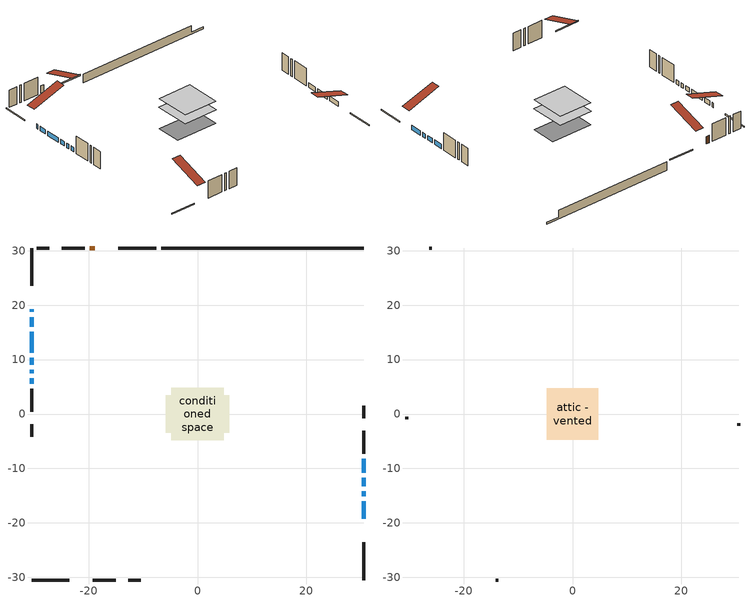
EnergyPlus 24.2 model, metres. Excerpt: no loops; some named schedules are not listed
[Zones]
conditioned space
 floor outside (Floor1 construction): -1.16,-1.16 -1.16,1.16 1.16,1.16 1.16,-1.16 z1.53
 floor adiabatic (AdiabaticFloorConstruction): -4.79,-4.79 -4.79,4.79 4.79,4.79 4.79,-4.79 z3.97
 floor foundation (Slab1 construction): -5.86,-3.43 -5.86,3.43 5.86,3.43 5.86,-3.43 z-0.91
 wall outside (RimJoist1 construction): -7.62,30.49 -14.59,30.49 / -30.49,-30.49 -23.52,-30.49 / -30.49,30.49 -30.49,23.52 / 30.49,-30.49 30.49,-23.52 z1.53:1.83
 wall outside (AdiabaticWallConstruction 1): -18.86,30.49 -19.78,30.49 z1.53:3.56
 wall outside (AdiabaticWallConstruction): 30.49,-19.24 30.49,-16.03 / -30.49,19.25 -30.49,18.74 / -30.49,17.81 -30.49,16.01 / 30.49,-15.1 30.49,-14.17 / 30.49,-13.24 30.49,-11.68 / -30.49,15.08 -30.49,11.22 / -30.49,10.29 -30.49,9.07 / -30.49,8.14 -30.49,7.46 / 30.49,-10.75 30.49,-8.26 / -30.49,6.53 -30.49,5.58 z1.53:2.75
 wall outside (Wall1 construction): -20.7,30.49 -24.93,30.49 / -19.24,-30.49 -15.02,-30.49 / -30.49,4.65 -30.49,0.43 / 30.49,-7.34 30.49,-3.11 z1.53:6.41
 wall outside (Wall3 construction): -27.24,30.49 -29.56,30.49 / -12.71,-30.49 -10.38,-30.49 / -30.49,-1.88 -30.49,-4.21 / 30.49,-0.8 30.49,1.52 z1.53:6.41
 wall foundation (FoundationWall1 construction): -6.69,30.49,-0.91 -6.69,30.49,1.53 26.77,30.49,1.53 26.77,30.49,-0.35 30.49,30.49,-0.35 30.49,30.49,-0.91
 window (WindowConstruction): 30.49,-19.24 30.49,-16.03 z1.53:2.75
 window (WindowConstruction 8): -30.49,19.24 -30.49,18.74 z1.53:2.75
 window (WindowConstruction 9): -30.49,17.81 -30.49,16.01 z1.53:2.75
 window (WindowConstruction 1): 30.49,-15.1 30.49,-14.17 z1.53:2.75
 window (WindowConstruction 2): 30.49,-13.24 30.49,-11.68 z1.53:2.75
 window (WindowConstruction 3): -30.49,15.08 -30.49,11.22 z1.53:2.75
 window (WindowConstruction 4): -30.49,10.29 -30.49,9.07 z1.53:2.75
 window (WindowConstruction 5): -30.49,8.14 -30.49,7.46 z1.53:2.75
 window (WindowConstruction 6): 30.49,-10.75 30.49,-8.27 z1.53:2.75
 window (WindowConstruction 7): -30.49,6.53 -30.49,5.58 z1.53:2.75
 door (Door): -18.87,30.49 -19.78,30.49 z1.53:3.56
 ceiling adiabatic (AdiabaticFloorConstruction): 4.79,-4.79 4.79,4.79 -4.79,4.79 -4.79,-4.79 z3.97
attic - vented
 floor to conditioned space (Floor2 construction Reversed): -4.71,-4.71 -4.71,4.71 4.71,4.71 4.71,-4.71 z6.41
 wall outside (Wall2 construction): -25.86,30.49 -26.31,30.49 / -14.09,-30.49 -13.64,-30.49 / -30.49,-0.5 -30.49,-0.95 / 30.49,-2.18 30.49,-1.73 z1.53:6.41
 roof outside (Roof1 construction): -17.94,30.49,6.41 -17.94,21.32,9.46 -15.52,21.32,9.46 -15.52,30.49,6.41; -20.17,-30.49,6.41 -20.17,-21.32,9.46 -22.59,-21.32,9.46 -22.59,-30.49,6.41; -30.49,20.17,6.41 -21.32,20.17,9.46 -21.32,22.59,9.46 -30.49,22.59,6.41; 30.49,-20.17,6.41 21.32,-20.17,9.46 21.32,-22.59,9.46 30.49,-22.59,6.41
[Building]
Building 1: Terrain=Suburbs
[Site:Location]
Moose Jaw CS_SK: Latitude {deg}=50.33; Longitude {deg}=-105.54; Time Zone {hr}=-6; Elevation {m}=577; Keep Site Location Information=Yes
[Site:GroundTemperature:Shallow]
-1.16478, -3.46141, -3.64533, -2.55546, 1.81975, 6.17459, 9.95, 12.3416, 12.5448, 10.5996, 6.92049, 2.69924
[Site:WaterMainsTemperature]
Calculation Method=Schedule; Temperature Schedule=mains temperature schedule
[Material] Roughness=Rough; Thermal Absorptance=0.9
Name | Thickness {m} | Conductivity {W/m-K} | Density {kg/m3} | Specific Heat {J/kg-K} | Solar Absorptance | Visible Absorptance
asphalt or fiberglass shingles | 0.00635 | 0.162714 | 1121.4 | 1465.45 | 0.84 | 0.84
ceiling loosefill ins | 0.0846667 | 0.0480833 | 16.02 | 1046.75 | 0.7 | 0.7
ceiling stud and cavity | 0.1397 | 0.084762 | 65.682 | 1177.47 | 0.7 | 0.7
concrete 4.0 in. | 0.1016 | 1.803125 | 2242.8 | 837.4 | 0.7 | 0.7
concrete 8.0 in. | 0.2032 | 1.803125 | 2242.8 | 837.4 | 0.7 | 0.7
door material | 0.04445 | 0.0639163 | 512.64 | 1214.23 | 0.7 | 0.7
exterior vertical ins | 0.0686768 | 0.029427 | 32.04 | 1214.23 | 0.7 | 0.7
floor covering | 0.0127 | 0.0433444 | 54.468 | 1339.84 | 0.6 | 0.6
floor rigid ins; rim joist rigid ins; wall rigid ins | 0.051816 | 0.029427 | 32.04 | 1214.23 | 0.7 | 0.7
floor rigid ins 1; wall rigid ins 1 | 0.512978 | 0.029427 | 32.04 | 1214.23 | 0.7 | 0.7
floor stud and cavity | 0.1397 | 0.103818 | 92.3553 | 1139.71 | 0.7 | 0.7
floor stud and cavity 1 | 0.1397 | 1.75129 | 37.0049 | 1207.88 | 0.7 | 0.7
furniture material conditioned space 1 | 0.1524 | 0.115458 | 640.8 | 1214.23 | 0.6 | 0.6
gypsum board | 0.0127 | 0.160291 | 801 | 837.4 | 0.6 | 0.6
gypsum board 1 | 0.0127 | 0.160291 | 801 | 837.4 | 0.7 | 0.7
osb sheathing 0.5 in. | 0.0127 | 0.115458 | 512.64 | 1214.23 | 0.7 | 0.7
osb sheathing 0.75 in. | 0.01905 | 0.115458 | 512.64 | 1214.23 | 0.7 | 0.7
osb sheathing 2.0 in. | 0.0508 | 0.115458 | 512.64 | 1214.23 | 0.7 | 0.7
rim joist stud and cavity | 0.0508 | 0.0440068 | 125.044 | 1163.47 | 0.6 | 0.6
wall stud and cavity | 0.1397 | 0.215013 | 139.0536 | 1170.24 | 0.7 | 0.7
wall stud and cavity 1 | 0.0889 | 6.1454 | 50.32683 | 1063.81 | 0.6 | 0.6
wall stud and cavity 2 | 0.1397 | 0.270242 | 139.0536 | 1170.24 | 0.7 | 0.7
wall stud and cavity 3 | 0.0889 | 0.380278 | 52.3479 | 1209.89 | 0.7 | 0.7
wall stud and cavity 4 | 0.0889 | 0.391764 | 83.0341 | 1211.67 | 0.7 | 0.7
wood siding | 0.0254 | 0.102417 | 544.68 | 1172.36 | 0 | 0
wood siding 1 | 0.00254 | 0.102417 | 544.68 | 1172.36 | 0 | 0
wood siding 2; wood siding 3; wood siding 4 | 0.0254 | 0.102417 | 544.68 | 1172.36 | 0.7 | 0.7
[WindowMaterial:SimpleGlazingSystem]
Name | U-Factor {W/m2-K} | Solar Heat Gain Coefficient
WindowMaterial | 2.906 | 0.61
WindowMaterial 1 | 2.93325 | 0.65
WindowMaterial 2 | 2.918492 | 0.67
WindowMaterial 3 | 2.87818 | 0.7
WindowMaterial 4 | 2.92587 | 0.66
WindowMaterial 5 | 2.95029 | 0.64
WindowMaterial 6 | 2.938365 | 0.65
WindowMaterial 7 | 2.94518 | 0.64
WindowMaterial 8 | 2.969594 | 0.62
WindowMaterial 9 | 2.93155 | 0.66
[Construction]
AdiabaticFloorConstruction: floor stud and cavity 1, floor rigid ins 1, osb sheathing 0.75 in., floor covering
AdiabaticWallConstruction: wood siding 3, wall rigid ins 1, wall stud and cavity 3, gypsum board
AdiabaticWallConstruction 1: wood siding 4, wall rigid ins 1, wall stud and cavity 3, gypsum board
Door: door material
Floor1 construction: floor stud and cavity, floor rigid ins, osb sheathing 0.75 in., floor covering
Floor2 construction Reversed: gypsum board, ceiling stud and cavity, ceiling loosefill ins
FoundationWall1 construction: concrete 8.0 in., gypsum board 1
furniture construction conditioned space 1: furniture material conditioned space 1
PartitionWallConstruction: gypsum board, wall stud and cavity 4, gypsum board
RimJoist1 construction: wood siding 2, rim joist rigid ins, osb sheathing 2.0 in., rim joist stud and cavity
Roof1 construction: asphalt or fiberglass shingles
Slab1 construction: concrete 4.0 in.
Wall1 construction: wood siding, wall rigid ins, osb sheathing 0.5 in., wall stud and cavity, gypsum board
Wall2 construction: wood siding 1, wall stud and cavity 1
Wall3 construction: wood siding, wall rigid ins, osb sheathing 0.5 in., wall stud and cavity 2, gypsum board
WindowConstruction: WindowMaterial
WindowConstruction 1: WindowMaterial 1
WindowConstruction 2: WindowMaterial 2
WindowConstruction 3: WindowMaterial 3
WindowConstruction 4: WindowMaterial 4
WindowConstruction 5: WindowMaterial 5
WindowConstruction 6: WindowMaterial 6
WindowConstruction 7: WindowMaterial 7
WindowConstruction 8: WindowMaterial 8
WindowConstruction 9: WindowMaterial 9
[Zone] Multiplier=1; Part of Total Floor Area=Yes
Name | Volume {m3}
attic - vented | 44.0434
conditioned space | 431
[Space]
Name | Zone | Volume {m3}
attic - vented 1 | attic - vented | 44.0434
conditioned space 1 | conditioned space | 431
[ZoneInfiltration:EffectiveLeakageArea]
infil attic - vented 1: Zone or Space=attic - vented 1; Schedule=Always On Discrete; Effective Air Leakage Area {cm2}=2957.33; Stack Coefficient=0.000551778; Wind Coefficient=1.58709e-05
[ZoneMixing]
whole house fan mix: Zone or Space=attic - vented; Schedule=Always On Continuous; Design Flow Rate Calculation Method=Flow/Zone; Design Flow Rate {m3/s}=0; Source Zone or Space=conditioned space
[SurfaceProperty:ExposedFoundationPerimeter]
Slab1: Exposed Perimeter Calculation Method=TotalExposedPerimeter; Total Exposed Perimeter {m}=37.18
[InternalMass] Zone or ZoneList=conditioned space; Space or SpaceList=conditioned space 1
Name | Construction | Surface Area {m2}
furniture mass conditioned space 1 | furniture construction conditioned space 1 | 71.1032
partition wall mass | PartitionWallConstruction | 177.758
[Lights]
interior lighting: Zone or ZoneList or Space or SpaceList=conditioned space 1; Schedule=interior lighting schedule; Design Level Calculation Method=LightingLevel; Lighting Level {W}=343.2; Return Air Fraction=0; Fraction Radiant=0.6; Fraction Visible=0.2; Fraction Replaceable=1
[People]
occupants: Zone or ZoneList or Space or SpaceList=conditioned space 1; Number of People Schedule=occupants schedule; Number of People Calculation Method=People; Number of People=3; Fraction Radiant=0.314171; Sensible Heat Fraction=0.56303; Activity Level Schedule=occupants activity schedule; Carbon Dioxide Generation Rate {m3/s-W}=0; Enable ASHRAE 55 Comfort Warnings=No; Mean Radiant Temperature Calculation Type=EnclosureAveraged
[ElectricEquipment] Zone or ZoneList or Space or SpaceList=conditioned space 1; Design Level Calculation Method=EquipmentLevel
Name | Schedule | Design Level {W} | Fraction Latent | Fraction Radiant | Fraction Lost
clothes dryer | clothes dryer schedule | 140.772 | 0.015 | 0.081 | 0.85
clothes washer | clothes washer schedule | 32.1985 | 0.03 | 0.162 | 0.7
cooking range | cooking range schedule | 215.147 | 0.08 | 0.432 | 0.2
dishwasher | dishwasher schedule | 66.8632 | 0.3 | 0.18 | 0.4
fridge | fridge schedule | 72.9452 | 0 | 0.6 | 0
mech vent house fan | mech vent house fan schedule | 0 | 0 | 0 | 1
mech vent house fan cfis | mech vent house fan cfis schedule | 0 | 0 | 0 | 0
misc plug loads | misc plug loads schedule | 494.7 | 0.045 | 0.513 | 0.1
whole house fan | Always On Discrete | 0 | 0 | 0 | 1
[OtherEquipment] Zone or ZoneList or Space or SpaceList=conditioned space 1; Design Level Calculation Method=EquipmentLevel
Name | Fuel Type | Schedule | Design Level {W} | Fraction Latent | Fraction Radiant | Fraction Lost
clothes dryer 1 | Electricity | clothes dryer schedule | 0 | 0.015 | 0.081 | 0.85
cooking range 1 | Electricity | cooking range schedule | 0 | 0.08 | 0.432 | 0.2
general water use latent | None | general water use schedule | 62.594 | 1 | 0 | 0
general water use sensible | None | general water use schedule | -61.6891 | 0 | 0.6 | 0
mech vent house fan latent load | None | Always On Discrete | 0 | 1 | 0 | 0
mech vent house fan sensible load | None | Always On Discrete | 0 | 0 | 0 | 0
water heater energy adjustment1 | NaturalGas | Always On Discrete | 0.01 | 0 | 0 | 1
[ZoneInfiltration:DesignFlowRate] Zone or ZoneList or Space or SpaceList=conditioned space 1; Schedule=Always On Discrete; Design Flow Rate Calculation Method=Flow/Zone; Design Flow Rate {m3/s}=0
infil flow; natural vent flow; whole house fan flow
[AvailabilityManager:Scheduled]
central ac and furnace airloop Availability Manager: Schedule=Always On Discrete
[Foundation:Kiva]
Foundation Kiva 1: Initial Indoor Air Temperature {C}=21; Wall Height Above Grade {m}=1.52997; Wall Depth Below Slab {m}=0.2032; Custom Block Material Name 1=exterior vertical ins; Custom Block Depth 1 {m}=2.43998; Custom Block X Position 1 {m}=0.2159; Custom Block Z Position 1 {m}=0
[Foundation:Kiva:Settings]
Soil Conductivity {W/m-K}=0.849921; Soil Density {kg/m3}=1842.3; Soil Specific Heat {J/kg-K}=418.7; Ground Solar Absorptivity=0.9; Ground Thermal Absorptivity=0.9; Ground Surface Roughness {m}=0.03; Far-Field Width {m}=40; Deep-Ground Boundary Condition=ZeroFlux; Deep-Ground Depth {m}=40; Minimum Cell Dimension {m}=0.2; Maximum Cell Growth Coefficient=3; Simulation Timestep=Timestep
[Exterior:Lights]
exterior lighting: Schedule=exterior lighting schedule; Design Level {W}=75.6
[EnergyManagementSystem:GlobalVariable]
central_ac_and_furnace_airloop_Fan_RTF
infil_program_Qfan
infil_program_Qinf
natural_vent_program_Qnv
natural_vent_program_Qwhf
[EnergyManagementSystem:Sensor]
Name | Output:Variable or Output:Meter Index Key | Output:Variable or Output:Meter
airflow_gain | infil flow | Infiltration Sensible Heat Gain Energy
airflow_gain_1 | natural vent flow | Infiltration Sensible Heat Gain Energy
airflow_gain_2 | whole house fan flow | Infiltration Sensible Heat Gain Energy
airflow_loss | infil flow | Infiltration Sensible Heat Loss Energy
airflow_loss_1 | natural vent flow | Infiltration Sensible Heat Loss Energy
airflow_loss_2 | whole house fan flow | Infiltration Sensible Heat Loss Energy
clg_load_cond |  | Cooling:EnergyTransfer:Zone:CONDITIONED SPACE
clg_sp_s; clg_sp_s_1 | cooling setpoint | Schedule Value
clothes_dryer_exhaust_0_sch_s | clothes dryer exhaust 0 schedule | Schedule Value
cool_season | cooling season schedule | Schedule Value
htg_load_cond |  | Heating:EnergyTransfer:Zone:CONDITIONED SPACE
htg_sp_s; htg_sp_s_1 | heating setpoint | Schedule Value
ig_ee_conv | clothes dryer | Electric Equipment Convective Heating Energy
ig_ee_conv_2 | cooking range | Electric Equipment Convective Heating Energy
ig_ee_conv_4 | fridge | Electric Equipment Convective Heating Energy
ig_ee_conv_5 | misc plug loads | Electric Equipment Convective Heating Energy
ig_ee_conv_6 | whole house fan | Electric Equipment Convective Heating Energy
ig_ee_rad | clothes dryer | Electric Equipment Radiant Heating Energy
ig_ee_rad_2 | cooking range | Electric Equipment Radiant Heating Energy
ig_ee_rad_4 | fridge | Electric Equipment Radiant Heating Energy
ig_ee_rad_5 | misc plug loads | Electric Equipment Radiant Heating Energy
ig_ee_rad_6 | whole house fan | Electric Equipment Radiant Heating Energy
ig_lgt_conv | interior lighting | Lights Convective Heating Energy
ig_lgt_rad | interior lighting | Lights Radiant Heating Energy
ig_lgt_vis | interior lighting | Lights Visible Radiation Heating Energy
ig_oe_conv | clothes dryer 1 | Other Equipment Convective Heating Energy
ig_oe_conv_1 | cooking range 1 | Other Equipment Convective Heating Energy
ig_oe_conv_2 | general water use latent | Other Equipment Convective Heating Energy
ig_oe_conv_3 | general water use sensible | Other Equipment Convective Heating Energy
ig_oe_conv_4 | water heater energy adjustment1 | Other Equipment Convective Heating Energy
ig_oe_rad | clothes dryer 1 | Other Equipment Radiant Heating Energy
ig_oe_rad_1 | cooking range 1 | Other Equipment Radiant Heating Energy
ig_oe_rad_2 | general water use latent | Other Equipment Radiant Heating Energy
ig_oe_rad_3 | general water use sensible | Other Equipment Radiant Heating Energy
ig_oe_rad_4 | water heater energy adjustment1 | Other Equipment Radiant Heating Energy
ig_ppl_conv | occupants | People Convective Heating Energy
ig_ppl_rad | occupants | People Radiant Heating Energy
im_conv | furniture mass conditioned space 1 | Surface Inside Face Convection Heat Gain Energy
im_conv_1 | partition wall mass | Surface Inside Face Convection Heat Gain Energy
im_ig | furniture mass conditioned space 1 | Surface Inside Face Internal Gains Radiation Heat Gain Energy
im_ig_1 | partition wall mass | Surface Inside Face Internal Gains Radiation Heat Gain Energy
im_lgt | furniture mass conditioned space 1 | Surface Inside Face Lights Radiation Heat Gain Energy
im_lgt_1 | partition wall mass | Surface Inside Face Lights Radiation Heat Gain Energy
im_sol | furniture mass conditioned space 1 | Surface Inside Face Solar Radiation Heat Gain Energy
im_sol_1 | partition wall mass | Surface Inside Face Solar Radiation Heat Gain Energy
im_surf | furniture mass conditioned space 1 | Surface Inside Face Net Surface Thermal Radiation Heat Gain Energy
im_surf_1 | partition wall mass | Surface Inside Face Net Surface Thermal Radiation Heat Gain Energy
mv_conv | mech vent house fan | Electric Equipment Convective Heating Energy
mv_conv_1 | mech vent house fan cfis | Electric Equipment Convective Heating Energy
mv_conv_2 | mech vent house fan latent load | Other Equipment Convective Heating Energy
mv_conv_3 | mech vent house fan sensible load | Other Equipment Convective Heating Energy
mv_rad | mech vent house fan | Electric Equipment Radiant Heating Energy
mv_rad_1 | mech vent house fan cfis | Electric Equipment Radiant Heating Energy
mv_rad_2 | mech vent house fan latent load | Other Equipment Radiant Heating Energy
mv_rad_3 | mech vent house fan sensible load | Other Equipment Radiant Heating Energy
natural_vent_s | natural vent schedule | Schedule Value
out_pb_s |  | Site Outdoor Air Barometric Pressure
out_wt_s |  | Site Outdoor Air Humidity Ratio
site_vw_s |  | Site Wind Speed
ss_back_out | Window1 | Surface Window Shortwave from Zone Back Out Window Heat Transfer Rate
ss_back_out_1 | Window10 | Surface Window Shortwave from Zone Back Out Window Heat Transfer Rate
ss_back_out_2 | Window11 | Surface Window Shortwave from Zone Back Out Window Heat Transfer Rate
ss_back_out_3 | Window2 | Surface Window Shortwave from Zone Back Out Window Heat Transfer Rate
ss_back_out_4 | Window3 | Surface Window Shortwave from Zone Back Out Window Heat Transfer Rate
ss_back_out_5 | Window4 | Surface Window Shortwave from Zone Back Out Window Heat Transfer Rate
ss_back_out_6 | Window5 | Surface Window Shortwave from Zone Back Out Window Heat Transfer Rate
ss_back_out_7 | Window6 | Surface Window Shortwave from Zone Back Out Window Heat Transfer Rate
ss_back_out_8 | Window7 | Surface Window Shortwave from Zone Back Out Window Heat Transfer Rate
ss_back_out_9 | Window9 | Surface Window Shortwave from Zone Back Out Window Heat Transfer Rate
ss_conv | Door1 | Surface Inside Face Convection Heat Gain Energy
ss_conv_1 | Window1 | Surface Inside Face Convection Heat Gain Energy
ss_conv_10 | Window9 | Surface Inside Face Convection Heat Gain Energy
ss_conv_2 | Window10 | Surface Inside Face Convection Heat Gain Energy
ss_conv_3 | Window11 | Surface Inside Face Convection Heat Gain Energy
ss_conv_4 | Window2 | Surface Inside Face Convection Heat Gain Energy
ss_conv_5 | Window3 | Surface Inside Face Convection Heat Gain Energy
ss_conv_6 | Window4 | Surface Inside Face Convection Heat Gain Energy
ss_conv_7 | Window5 | Surface Inside Face Convection Heat Gain Energy
ss_conv_8 | Window6 | Surface Inside Face Convection Heat Gain Energy
ss_conv_9 | Window7 | Surface Inside Face Convection Heat Gain Energy
ss_ig | Door1 | Surface Inside Face Internal Gains Radiation Heat Gain Energy
ss_ig_1 | Window1 | Surface Inside Face Internal Gains Radiation Heat Gain Energy
ss_ig_10 | Window9 | Surface Inside Face Internal Gains Radiation Heat Gain Energy
ss_ig_2 | Window10 | Surface Inside Face Internal Gains Radiation Heat Gain Energy
ss_ig_3 | Window11 | Surface Inside Face Internal Gains Radiation Heat Gain Energy
ss_ig_4 | Window2 | Surface Inside Face Internal Gains Radiation Heat Gain Energy
ss_ig_5 | Window3 | Surface Inside Face Internal Gains Radiation Heat Gain Energy
ss_ig_6 | Window4 | Surface Inside Face Internal Gains Radiation Heat Gain Energy
ss_ig_7 | Window5 | Surface Inside Face Internal Gains Radiation Heat Gain Energy
ss_ig_8 | Window6 | Surface Inside Face Internal Gains Radiation Heat Gain Energy
ss_ig_9 | Window7 | Surface Inside Face Internal Gains Radiation Heat Gain Energy
ss_lgt | Door1 | Surface Inside Face Lights Radiation Heat Gain Energy
ss_sol | Door1 | Surface Inside Face Solar Radiation Heat Gain Energy
ss_surf | Door1 | Surface Inside Face Net Surface Thermal Radiation Heat Gain Energy
ss_surf_1 | Window1 | Surface Inside Face Net Surface Thermal Radiation Heat Gain Energy
ss_surf_10 | Window9 | Surface Inside Face Net Surface Thermal Radiation Heat Gain Energy
ss_surf_2 | Window10 | Surface Inside Face Net Surface Thermal Radiation Heat Gain Energy
ss_surf_3 | Window11 | Surface Inside Face Net Surface Thermal Radiation Heat Gain Energy
ss_surf_4 | Window2 | Surface Inside Face Net Surface Thermal Radiation Heat Gain Energy
ss_surf_5 | Window3 | Surface Inside Face Net Surface Thermal Radiation Heat Gain Energy
ss_surf_6 | Window4 | Surface Inside Face Net Surface Thermal Radiation Heat Gain Energy
ss_surf_7 | Window5 | Surface Inside Face Net Surface Thermal Radiation Heat Gain Energy
ss_surf_8 | Window6 | Surface Inside Face Net Surface Thermal Radiation Heat Gain Energy
ss_surf_9 | Window7 | Surface Inside Face Net Surface Thermal Radiation Heat Gain Energy
ss_trans_in | Window1 | Surface Window Transmitted Solar Radiation Rate
ss_trans_in_1 | Window10 | Surface Window Transmitted Solar Radiation Rate
ss_trans_in_2 | Window11 | Surface Window Transmitted Solar Radiation Rate
ss_trans_in_3 | Window2 | Surface Window Transmitted Solar Radiation Rate
ss_trans_in_4 | Window3 | Surface Window Transmitted Solar Radiation Rate
ss_trans_in_5 | Window4 | Surface Window Transmitted Solar Radiation Rate
ss_trans_in_6 | Window5 | Surface Window Transmitted Solar Radiation Rate
ss_trans_in_7 | Window6 | Surface Window Transmitted Solar Radiation Rate
ss_trans_in_8 | Window7 | Surface Window Transmitted Solar Radiation Rate
ss_trans_in_9 | Window9 | Surface Window Transmitted Solar Radiation Rate
ss_trans_out | Window1 | Surface Inside Face Initial Transmitted Diffuse Transmitted Out Window Solar Radiation Rate
ss_trans_out_1 | Window10 | Surface Inside Face Initial Transmitted Diffuse Transmitted Out Window Solar Radiation Rate
ss_trans_out_2 | Window11 | Surface Inside Face Initial Transmitted Diffuse Transmitted Out Window Solar Radiation Rate
ss_trans_out_3 | Window2 | Surface Inside Face Initial Transmitted Diffuse Transmitted Out Window Solar Radiation Rate
ss_trans_out_4 | Window3 | Surface Inside Face Initial Transmitted Diffuse Transmitted Out Window Solar Radiation Rate
ss_trans_out_5 | Window4 | Surface Inside Face Initial Transmitted Diffuse Transmitted Out Window Solar Radiation Rate
ss_trans_out_6 | Window5 | Surface Inside Face Initial Transmitted Diffuse Transmitted Out Window Solar Radiation Rate
ss_trans_out_7 | Window6 | Surface Inside Face Initial Transmitted Diffuse Transmitted Out Window Solar Radiation Rate
ss_trans_out_8 | Window7 | Surface Inside Face Initial Transmitted Diffuse Transmitted Out Window Solar Radiation Rate
ss_trans_out_9 | Window9 | Surface Inside Face Initial Transmitted Diffuse Transmitted Out Window Solar Radiation Rate
s_conv | Floor1 | Surface Inside Face Convection Heat Gain Energy
s_conv_1 | Floor2 | Surface Inside Face Convection Heat Gain Energy
s_conv_10 | Wall1:0 | Surface Inside Face Convection Heat Gain Energy
s_conv_11 | Wall1:180 | Surface Inside Face Convection Heat Gain Energy
s_conv_12 | Wall1:270 | Surface Inside Face Convection Heat Gain Energy
s_conv_13 | Wall1:90 | Surface Inside Face Convection Heat Gain Energy
s_conv_14 | Wall3:0 | Surface Inside Face Convection Heat Gain Energy
s_conv_15 | Wall3:180 | Surface Inside Face Convection Heat Gain Energy
s_conv_16 | Wall3:270 | Surface Inside Face Convection Heat Gain Energy
s_conv_17 | Wall3:90 | Surface Inside Face Convection Heat Gain Energy
s_conv_2 | FoundationWall1 | Surface Inside Face Convection Heat Gain Energy
s_conv_3 | inferred conditioned ceiling | Surface Inside Face Convection Heat Gain Energy
s_conv_4 | inferred conditioned floor | Surface Inside Face Convection Heat Gain Energy
s_conv_5 | RimJoist1:0 | Surface Inside Face Convection Heat Gain Energy
s_conv_6 | RimJoist1:180 | Surface Inside Face Convection Heat Gain Energy
s_conv_7 | RimJoist1:270 | Surface Inside Face Convection Heat Gain Energy
s_conv_8 | RimJoist1:90 | Surface Inside Face Convection Heat Gain Energy
s_conv_9 | Slab1 | Surface Inside Face Convection Heat Gain Energy
s_ig | Floor1 | Surface Inside Face Internal Gains Radiation Heat Gain Energy
s_ig_1 | Floor2 | Surface Inside Face Internal Gains Radiation Heat Gain Energy
s_ig_10 | Wall1:0 | Surface Inside Face Internal Gains Radiation Heat Gain Energy
s_ig_11 | Wall1:180 | Surface Inside Face Internal Gains Radiation Heat Gain Energy
s_ig_12 | Wall1:270 | Surface Inside Face Internal Gains Radiation Heat Gain Energy
s_ig_13 | Wall1:90 | Surface Inside Face Internal Gains Radiation Heat Gain Energy
s_ig_14 | Wall3:0 | Surface Inside Face Internal Gains Radiation Heat Gain Energy
s_ig_15 | Wall3:180 | Surface Inside Face Internal Gains Radiation Heat Gain Energy
s_ig_16 | Wall3:270 | Surface Inside Face Internal Gains Radiation Heat Gain Energy
s_ig_17 | Wall3:90 | Surface Inside Face Internal Gains Radiation Heat Gain Energy
s_ig_2 | FoundationWall1 | Surface Inside Face Internal Gains Radiation Heat Gain Energy
s_ig_3 | inferred conditioned ceiling | Surface Inside Face Internal Gains Radiation Heat Gain Energy
s_ig_4 | inferred conditioned floor | Surface Inside Face Internal Gains Radiation Heat Gain Energy
s_ig_5 | RimJoist1:0 | Surface Inside Face Internal Gains Radiation Heat Gain Energy
s_ig_6 | RimJoist1:180 | Surface Inside Face Internal Gains Radiation Heat Gain Energy
s_ig_7 | RimJoist1:270 | Surface Inside Face Internal Gains Radiation Heat Gain Energy
s_ig_8 | RimJoist1:90 | Surface Inside Face Internal Gains Radiation Heat Gain Energy
s_ig_9 | Slab1 | Surface Inside Face Internal Gains Radiation Heat Gain Energy
s_lgt | Floor1 | Surface Inside Face Lights Radiation Heat Gain Energy
s_lgt_1 | Floor2 | Surface Inside Face Lights Radiation Heat Gain Energy
s_lgt_10 | Wall1:0 | Surface Inside Face Lights Radiation Heat Gain Energy
s_lgt_11 | Wall1:180 | Surface Inside Face Lights Radiation Heat Gain Energy
s_lgt_12 | Wall1:270 | Surface Inside Face Lights Radiation Heat Gain Energy
s_lgt_13 | Wall1:90 | Surface Inside Face Lights Radiation Heat Gain Energy
